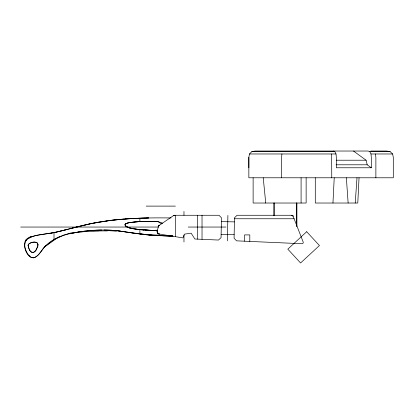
<?xml version="1.0" encoding="UTF-8"?>
<svg xmlns="http://www.w3.org/2000/svg" width="414" height="414" viewBox="0 0 414 414"><rect width="100%" height="100%" fill="white"/><g stroke="black" fill="none" stroke-linecap="round" stroke-linejoin="round"><path stroke-width="0.62" d="M284.485 151.032L255.122 151.032L251.831 151.638L249.471 153.972L248.85 157.31L248.85 177.782L393.3 177.782L393.3 157.31L392.632 153.972L390.128 151.638L386.624 151.032L370.763 151.032M274.047 215.756L274.047 202.886M281.592 177.782L281.592 157.31L281.924 153.972M296.797 226.712L296.797 202.886M331.759 177.782L331.645 153.972M375.876 177.782L375.876 157.31L375.369 153.972M227.384 240.855L227.897 215.394M332.959 203.026L334.222 177.782M359.041 177.782L357.779 203.026L315.287 203.026L315.287 177.782M54.027 239.53A37.84 37.84 0 0 0 44.681 246.77C41.338 250.656 35.294 262.383 28.928 255.852C26.113 251.391 22.185 244.483 26.377 239.54L32.173 236.441C20.576 237.75 23.743 256.809 33.539 257.875C38.957 256.432 41.012 250.434 44.712 246.796L54.006 239.489A46.13 45.959 41.8 0 1 57.184 237.833L59.305 236.906M355.228 203.026L356.997 177.782M24.55 244.7L24.959 243.551M25.771 241.258L26.377 239.54L25.119 241.548A6.427 6.427 0 0 1 26.967 238.976M158.567 226.018L157.222 230.955A2.468 2.406 -90 0 0 157.191 231.985L158.308 233.662L159.271 234.029L182.947 237.9L184.52 234.122L191.139 233.175L194.87 239.007L218.483 240.048L221.055 237.631L221.454 217.79L218.98 215.27L174.775 215.27A2.644 2.582 -90 0 0 174.03 215.378A2.613 2.551 90 0 0 173.347 215.71L159.224 225.361A2.556 2.494 90 0 0 158.567 226.013A2.494 2.437 90 0 0 158.189 226.862A2.525 2.525 0 0 1 159.224 225.361A2.556 2.494 -90 0 0 158.567 226.013A2.494 2.437 -90 0 0 158.189 226.862L159.224 225.361M126.13 223.503C123.16 225.092 126.886 227.265 128.604 227.576A22.144 22.082 68.8 0 0 129.494 227.86L134.359 228.937M133.37 222.064L127.776 222.934L125.225 224.191A1.345 1.345 0 0 0 125.002 224.673C127.289 229.278 134.669 228.497 139.13 229.553M44.712 246.796L57.893 237.517M26.191 239.747C35.226 233.351 46.948 234.764 57.303 231.887M173.347 215.71L174.775 215.27A2.525 2.525 0 0 0 173.347 215.71L174.03 215.378M126.254 223.441L129.903 222.504L135.989 221.837M63.27 235.447L54.006 239.489L54.006 232.601L62.695 230.582M62.581 235.675L68.16 234.039L79.571 231.819C91.825 230.039 104.276 229.449 116.613 230.665L122.813 231.483M30.15 237.144L36.008 235.519L56.226 232.13M70.406 228.569L66.902 229.496M71.343 228.326L73.211 227.84M66.67 229.553L65.034 229.982M72.134 228.119L87.877 224.279M65.867 229.765L56.853 231.985M73.682 227.716L74.38 227.534M64.801 230.039L63.399 230.401M74.851 227.415L75.317 227.296M75.555 227.234L80.244 226.06M80.714 225.946L92.348 223.332A234.262 234.262 0 0 1 102.01 221.599C124.821 217.997 148.005 217.697 171.044 217.945M57.774 231.778L90.899 223.632L110.916 220.357M69.49 233.713L79.571 231.819A170.568 170.568 0 0 1 89.916 230.582L92.162 230.401M88.306 224.181L97.833 222.297L111.796 220.248L124.076 219.058M72.414 233.072L79.571 231.819M50.596 233.248L54.006 232.601M111.796 220.248L129.344 218.69L148.755 217.945L145.909 218.002M133.805 222.023L134.679 221.945M139.026 221.635L128.811 222.701L125.773 223.7A2.251 2.246 -89.1 0 0 125.344 224.041M135.114 221.909L140.004 221.583A197.737 197.737 0 0 1 144.869 221.386C150.727 221.661 157.304 220.357 162.666 223.26M124.95 218.99L139.891 218.183L139.891 221.588L136.413 221.806M92.736 230.36L101.606 229.987M157.558 230.365L149.526 230.293L152.492 230.401M139.461 221.609L147.757 221.33M145.397 230.065L152.528 230.401L157.656 230.179M140.424 218.162L145.345 218.018M151.529 221.335L139.891 221.588L151.529 221.335L158.293 221.769L161.444 223.839M284.93 151.032L368.17 151.032L369.816 151.638L390.128 151.638M251.831 151.638L334.838 151.638L336.018 153.972L336.328 157.31L336.328 167.773L371.306 167.773L371.306 157.31L370.996 153.972L369.816 151.638M249.471 153.972L336.018 153.972M370.996 153.972L392.632 153.972M336.204 160.213L366.095 160.213L367.213 164.793L371.306 167.773M336.049 164.793L367.213 164.793M146.199 206.11L175.401 206.11M291.87 215.27L237.067 215.27L234.49 217.79L234.081 238.205L236.549 240.839L301.946 243.722A1.263 1.263 0 0 0 303.177 242.004L293.045 216.072A1.703 1.371 0 0 0 292.879 215.772A1.454 1.17 0 0 0 292.62 215.513A1.206 0.973 0 0 0 292.274 215.332A1.045 0.844 0 0 0 291.87 215.264A1.263 1.263 0 0 1 293.045 216.072L291.87 215.27L293.045 216.072M234.469 218.758L294.095 218.758M148.864 221.324L149.951 221.324M20.7 227.048L158.35 227.048M188.225 227.048L225.946 227.048M172.084 236.14L155.043 235.53A242.34 242.34 0 0 1 141.583 234.262L134.804 233.346M104.059 229.982L111.552 230.236A115.506 115.506 0 0 1 119.16 230.971L127.067 232.14M151.017 221.33L156.616 221.573M221.376 221.625L234.407 221.883M221.123 234.34L234.153 234.603M160.156 235.69L155.043 235.53L132.982 233.072M162.718 235.773L172.948 236.089L150.339 235.173L126.813 232.099M148.683 230.256L140.75 229.708M148.517 230.246L145.252 230.06M172.959 236.037L139.891 234.05L139.891 229.625L134.98 229.03M139.513 229.589L152.528 230.401M143.042 229.899L144.15 229.982M139.891 229.625L144.175 229.967M141.95 229.811L138.778 229.516M137.779 229.403L131.911 228.476A32.39 32.266 58.5 0 1 129.494 227.85C128.035 227.146 124.785 226.717 125.054 224.512A1.402 1.402 0 0 1 125.344 224.046M116.613 230.665L125.721 231.928M123.181 231.535L123.543 231.592M130.079 232.621L134.074 233.237M123.905 231.649L131.166 232.792M132.62 233.015L131.533 232.849M127.9 232.275L128.262 232.332M28.618 255.495L29.813 255.914M333.192 151.032L334.838 151.638M159.271 234.029L158.308 233.662A2.556 2.5 -90 0 1 157.574 232.937A2.489 2.432 -90 0 1 157.191 231.985L157.222 230.955A2.525 2.525 0 0 0 159.271 234.029A2.624 2.562 -90 0 1 158.314 233.662L157.574 232.937M353.489 151.032L366.095 160.213M263.221 177.782L265.747 203.026M346.363 177.782L348.133 203.026M306.137 177.782L306.137 203.026L253.125 203.026L253.125 177.782M301.087 177.782L301.087 203.026M296.797 203.026L296.797 225.992M274.047 203.026L274.047 215.601M249.802 241.424L249.802 234.909L244.586 234.909L244.586 241.196M248.85 157.31L248.85 167.773M202.027 215.27L202.027 239.318M197.38 215.27L197.38 239.116M183.971 211.435L183.971 215.254M183.971 234.971L183.971 241.967M175.401 215.27L175.401 236.668M44.174 247.401A32.903 32.903 0 0 1 45.861 245.595M57.163 237.786A53.049 52.811 30.4 0 1 62.566 235.623M79.648 232.27A159.364 148.031 -3.7 0 1 88.834 231.141M88.891 231.685A150.101 140.858 -3.5 0 1 98.092 231.074M98.092 230.996A135.254 129.339 -3.6 0 1 107.319 230.95M107.329 230.645A117.788 114.652 -4.7 0 1 116.546 231.255M63.207 235.25A72.434 71.788 12.6 0 1 68.108 233.838M68.062 233.656A95.577 93.823 3.6 0 1 72.331 232.689M28.111 245.43L28.535 247.448A20.622 20.622 0 0 0 29.052 248.752C30.01 253.865 35.847 253.316 36.82 248.405C41.447 241.341 31.976 240.472 28.426 244.426A2.003 2.003 0 0 0 28.136 245.166L28.111 245.43M37.907 244.612C37.545 247.51 36.168 250.372 33.927 252.271L32.183 252.607C29.632 251.112 28.395 247.976 28.142 245.14L29.109 243.717C31.557 242.356 34.947 241.238 37.467 242.971L37.907 244.612M306.686 231.721L287.818 249.15L300.58 262.968L319.448 245.533L306.686 231.721"/></g></svg>
